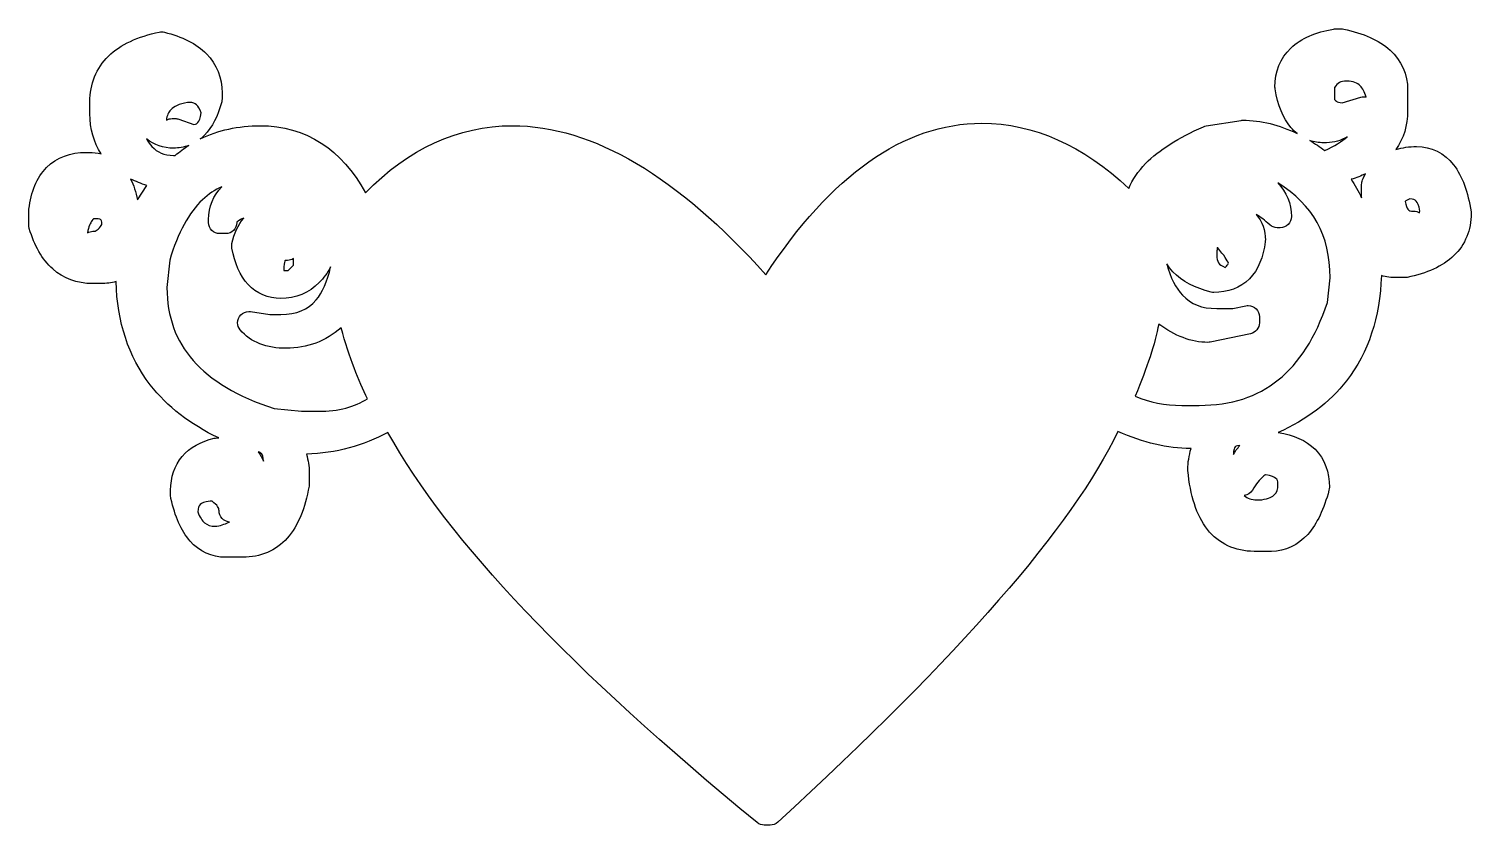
# Model space of a CAD drawing. Header units: centimetres. Extents: x -16.3 to 22.6, y -9.2 to 12.2.
import ezdxf

# ---------------------------------------------------------------- set-up
doc = ezdxf.new("R2010")
doc.units = ezdxf.units.CM
doc.header["$MEASUREMENT"] = 0
doc.layers.add('Layer 1', color=7, linetype='Continuous')

msp = doc.modelspace()

# ---------------------------------------------------------------- linework, layer by layer
at = {"layer": 'Layer 1', "color": 1}
for points, knots in [([(18.92687, 12.19896), (18.92627, 12.19896), (18.92564, 12.19896), (18.92506, 12.19896), (18.92506, 12.19896), (18.90776, 12.19896), (18.89041, 12.19745), (18.87337, 12.19449), (18.87337, 12.19449), (18.39442, 12.10802), (18.00443, 11.94738), (17.72434, 11.68069), (17.72434, 11.68069), (17.44425, 11.414), (17.29897, 11.04028), (17.29897, 10.63341), (17.29897, 10.63341), (17.29896, 10.63312), (17.29896, 10.63275), (17.29896, 10.63246), (17.29896, 10.63246), (17.29896, 10.61511), (17.30047, 10.59771), (17.30341, 10.58062), (17.30341, 10.58062), (17.37981, 10.14949), (17.50982, 9.79994), (17.72833, 9.5405), (17.72833, 9.5405), (17.77859, 9.48082), (17.83453, 9.42778), (17.89464, 9.38041), (17.89464, 9.38041), (17.41188, 9.61534), (16.92341, 9.73858), (16.4335, 9.73859), (16.4335, 9.73859), (16.43346, 9.73861), (16.43342, 9.73861), (16.43339, 9.73861), (16.43339, 9.73861), (16.41793, 9.73861), (16.40243, 9.7374), (16.38715, 9.73503), (16.38715, 9.73503), (16.38715, 9.73503), (15.44545, 9.58836), (15.44545, 9.58836), (15.44545, 9.58836), (15.41948, 9.58426), (15.39411, 9.57672), (15.37011, 9.56602), (15.37011, 9.56602), (14.69827, 9.26808), (14.17966, 8.94494), (13.81488, 8.57419), (13.81488, 8.57419), (13.61303, 8.36903), (13.4608, 8.14364), (13.36319, 7.90566), (13.36319, 7.90566), (12.12674, 9.05687), (10.79869, 9.65856), (9.40424, 9.65857), (9.40424, 9.65857), (7.28488, 9.65856), (5.34122, 8.25299), (3.58373, 5.58126), (3.58373, 5.58126), (1.21093, 8.22027), (-1.05854, 9.59193), (-3.24803, 9.59195), (-3.24803, 9.59195), (-4.71042, 9.59193), (-6.04308, 8.97182), (-7.20342, 7.78358), (-7.20342, 7.78358), (-7.82683, 8.95207), (-8.80603, 9.59193), (-10.03876, 9.59195), (-10.03876, 9.59195), (-10.6275, 9.59194), (-11.16921, 9.4735), (-11.64972, 9.23824), (-11.64972, 9.23824), (-11.61216, 9.26791), (-11.57535, 9.29896), (-11.54137, 9.33349), (-11.54137, 9.33349), (-11.32227, 9.55616), (-11.17572, 9.8608), (-11.07409, 10.23454), (-11.07409, 10.23454), (-11.06703, 10.26044), (-11.06338, 10.28724), (-11.06338, 10.31412), (-11.06338, 10.31412), (-11.06338, 10.31412), (-11.06338, 10.47376), (-11.06338, 10.47376), (-11.06338, 10.47376), (-11.06338, 10.87706), (-11.20775, 11.24999), (-11.48206, 11.52774), (-11.48206, 11.52774), (-11.75637, 11.80549), (-12.14122, 11.99081), (-12.61816, 12.11041), (-12.61816, 12.11041), (-12.64215, 12.11646), (-12.66696, 12.11956), (-12.69174, 12.11956), (-12.69174, 12.11956), (-12.71253, 12.11956), (-12.73341, 12.11738), (-12.75373, 12.11309), (-12.75373, 12.11309), (-13.3331, 11.99026), (-13.79613, 11.78419), (-14.12436, 11.46558), (-14.12436, 11.46558), (-14.45259, 11.14698), (-14.62375, 10.71301), (-14.62374, 10.23407), (-14.62374, 10.23407), (-14.62374, 10.23407), (-14.62374, 9.91479), (-14.62374, 9.91479), (-14.62374, 9.91479), (-14.62374, 9.51005), (-14.52135, 9.13934), (-14.31965, 8.83129), (-14.31965, 8.83129), (-14.42301, 8.85831), (-14.53061, 8.87377), (-14.64068, 8.87377), (-14.64068, 8.87377), (-14.64068, 8.87377), (-14.72049, 8.87377), (-14.72049, 8.87377), (-14.72049, 8.87377), (-15.14123, 8.87376), (-15.52072, 8.74131), (-15.79015, 8.46818), (-15.79015, 8.46818), (-16.05958, 8.19506), (-16.20795, 7.80945), (-16.26635, 7.34578), (-16.26635, 7.34578), (-16.2678, 7.33366), (-16.26857, 7.32132), (-16.26857, 7.30907), (-16.26857, 7.30907), (-16.26857, 7.30866), (-16.26857, 7.30818), (-16.26857, 7.30778), (-16.26857, 7.30778), (-16.26857, 7.30778), (-16.26857, 6.9089), (-16.26857, 6.9089), (-16.26857, 6.9089), (-16.26857, 6.90875), (-16.26857, 6.90857), (-16.26857, 6.90843), (-16.26857, 6.90843), (-16.26857, 6.87878), (-16.2642, 6.84917), (-16.25565, 6.82082), (-16.25565, 6.82082), (-16.11657, 6.36388), (-15.91308, 5.99518), (-15.62473, 5.73598), (-15.62473, 5.73598), (-15.33638, 5.47678), (-14.96373, 5.34291), (-14.56131, 5.34292), (-14.56131, 5.34292), (-14.56131, 5.34292), (-14.32232, 5.34292), (-14.32232, 5.34292), (-14.32232, 5.34292), (-14.18361, 5.34291), (-14.04815, 5.36192), (-13.91835, 5.39747), (-13.91835, 5.39747), (-13.88986, 4.31653), (-13.58549, 3.37868), (-12.99895, 2.62008), (-12.99895, 2.62008), (-12.5432, 2.03064), (-11.92347, 1.5542), (-11.15257, 1.186), (-11.15257, 1.186), (-11.15257, 1.186), (-11.20563, 1.186), (-11.20563, 1.186), (-11.20563, 1.186), (-11.20592, 1.18601), (-11.20622, 1.18601), (-11.20651, 1.18601), (-11.20651, 1.18601), (-11.22977, 1.18601), (-11.25297, 1.18328), (-11.27561, 1.17796), (-11.27561, 1.17796), (-11.63247, 1.09226), (-11.93279, 0.93517), (-12.14106, 0.69099), (-12.14106, 0.69099), (-12.34933, 0.44681), (-12.44872, 0.1265), (-12.44872, -0.22035), (-12.44872, -0.22035), (-12.44872, -0.22035), (-12.44872, -0.37999), (-12.44872, -0.37999), (-12.44872, -0.37999), (-12.44873, -0.40253), (-12.44615, -0.42509), (-12.44115, -0.44706), (-12.44115, -0.44706), (-12.33254, -0.92538), (-12.17174, -1.30783), (-11.92616, -1.58735), (-11.92616, -1.58735), (-11.68058, -1.86687), (-11.33574, -2.02558), (-10.96707, -2.02558), (-10.96707, -2.02558), (-10.96707, -2.02558), (-10.50291, -2.02558), (-10.50291, -2.02558), (-10.50291, -2.02558), (-10.03525, -2.02558), (-9.61139, -1.84659), (-9.31018, -1.50954), (-9.31018, -1.50954), (-9.00897, -1.1725), (-8.82363, -0.70192), (-8.72028, -0.11302), (-8.72028, -0.11302), (-8.71734, -0.09591), (-8.71583, -0.07855), (-8.71583, -0.0612), (-8.71583, -0.0612), (-8.71583, -0.06106), (-8.71583, -0.06084), (-8.71583, -0.06069), (-8.71583, -0.06069), (-8.71583, -0.06069), (-8.71583, 0.25859), (-8.71583, 0.25859), (-8.71583, 0.25859), (-8.71583, 0.42282), (-8.74305, 0.58646), (-8.79341, 0.7478), (-8.79341, 0.7478), (-7.98791, 0.77832), (-7.25175, 0.97412), (-6.59924, 1.33762), (-6.59924, 1.33762), (-4.96515, -1.58907), (-1.65041, -5.07211), (3.35144, -9.1669), (3.35144, -9.1669), (3.4052, -9.21085), (3.4725, -9.23489), (3.54189, -9.23489), (3.54189, -9.23489), (3.542, -9.23489), (3.54215, -9.23489), (3.54226, -9.23489), (3.54226, -9.23489), (3.54226, -9.23489), (3.70144, -9.23489), (3.70144, -9.23489), (3.70144, -9.23489), (3.77669, -9.23489), (3.84925, -9.20661), (3.90477, -9.15573), (3.90477, -9.15573), (8.78609, -4.68034), (11.83511, -1.20814), (13.0658, 1.36042), (13.0658, 1.36042), (13.75367, 1.058), (14.40778, 0.90072), (15.02767, 0.90073), (15.02767, 0.90073), (15.02767, 0.90073), (15.03882, 0.90073), (15.03882, 0.90073), (15.03882, 0.90073), (14.9822, 0.71444), (14.95187, 0.52636), (14.95187, 0.33819), (14.95187, 0.33819), (14.95186, 0.33783), (14.95186, 0.33749), (14.95186, 0.33716), (14.95186, 0.33716), (14.95186, 0.32768), (14.9523, 0.31808), (14.95318, 0.30866), (14.95318, 0.30866), (15.01838, -0.35939), (15.17959, -0.8904), (15.47976, -1.27478), (15.47976, -1.27478), (15.77994, -1.65916), (16.23192, -1.86595), (16.73848, -1.86594), (16.73848, -1.86594), (16.73848, -1.86594), (17.20264, -1.86594), (17.20264, -1.86594), (17.20264, -1.86594), (17.57582, -1.86594), (17.92483, -1.69805), (18.1809, -1.40893), (18.1809, -1.40893), (18.43697, -1.11981), (18.61807, -0.72227), (18.75386, -0.2199), (18.75386, -0.2199), (18.76063, -0.19442), (18.76413, -0.16809), (18.76413, -0.1417), (18.76413, -0.1417), (18.76413, -0.1414), (18.76413, -0.14103), (18.76413, -0.14074), (18.76413, -0.14074), (18.76413, 0.25894), (18.63894, 0.62204), (18.38067, 0.88105), (18.38067, 0.88105), (18.13481, 1.12762), (17.79192, 1.26921), (17.38368, 1.33314), (17.38368, 1.33314), (18.1507, 1.6753), (18.77041, 2.13816), (19.22739, 2.72608), (19.22739, 2.72608), (19.81667, 3.48421), (20.12597, 4.43852), (20.16552, 5.55623), (20.16552, 5.55623), (20.2952, 5.52129), (20.43118, 5.50256), (20.57127, 5.50257), (20.57127, 5.50257), (20.57127, 5.50257), (20.79688, 5.50257), (20.79688, 5.50257), (20.79688, 5.50257), (20.81725, 5.50255), (20.83761, 5.50473), (20.85752, 5.50883), (20.85752, 5.50883), (21.38808, 5.6181), (21.81485, 5.80322), (22.11936, 6.09507), (22.11936, 6.09507), (22.42387, 6.38692), (22.58352, 6.78859), (22.58352, 7.2282), (22.58352, 7.2282), (22.58353, 7.22854), (22.58353, 7.22887), (22.58353, 7.2292), (22.58353, 7.2292), (22.58353, 7.24471), (22.58231, 7.26025), (22.57996, 7.27557), (22.57996, 7.27557), (22.49559, 7.80661), (22.35119, 8.22925), (22.10911, 8.54107), (22.10911, 8.54107), (21.86704, 8.85289), (21.5058, 9.0334), (21.11525, 9.03341), (21.11525, 9.03341), (20.91682, 9.0334), (20.72917, 9.00358), (20.55656, 8.94755), (20.55656, 8.94755), (20.7645, 9.24457), (20.87269, 9.60419), (20.87269, 9.99483), (20.87269, 9.99483), (20.87269, 9.99483), (20.87269, 10.55335), (20.87269, 10.55335), (20.87269, 10.55335), (20.87269, 10.96801), (20.70596, 11.3506), (20.40184, 11.62567), (20.40184, 11.62567), (20.09772, 11.90074), (19.67677, 12.07888), (19.14937, 12.19224), (19.14937, 12.19224), (19.12865, 12.19667), (19.10741, 12.19896), (19.08621, 12.19896), (19.08621, 12.19896), (19.08617, 12.19896), (19.0861, 12.19896), (19.08606, 12.19896), (19.08606, 12.19896), (19.08606, 12.19896), (18.92688, 12.19896), (18.92688, 12.19896), (18.92688, 12.19896), (18.92688, 12.19896), (18.92687, 12.19896), (18.92687, 12.19896)], [0, 0, 0, 0, 0.00943396, 0.00943396, 0.00943396, 0.00943396, 0.01886792, 0.01886792, 0.01886792, 0.01886792, 0.02830189, 0.02830189, 0.02830189, 0.02830189, 0.03773585, 0.03773585, 0.03773585, 0.03773585, 0.04716981, 0.04716981, 0.04716981, 0.04716981, 0.05660377, 0.05660377, 0.05660377, 0.05660377, 0.06603774, 0.06603774, 0.06603774, 0.06603774, 0.0754717, 0.0754717, 0.0754717, 0.0754717, 0.08490566, 0.08490566, 0.08490566, 0.08490566, 0.09433962, 0.09433962, 0.09433962, 0.09433962, 0.10377358, 0.10377358, 0.10377358, 0.10377358, 0.11320755, 0.11320755, 0.11320755, 0.11320755, 0.12264151, 0.12264151, 0.12264151, 0.12264151, 0.13207547, 0.13207547, 0.13207547, 0.13207547, 0.14150943, 0.14150943, 0.14150943, 0.14150943, 0.1509434, 0.1509434, 0.1509434, 0.1509434, 0.16037736, 0.16037736, 0.16037736, 0.16037736, 0.16981132, 0.16981132, 0.16981132, 0.16981132, 0.17924528, 0.17924528, 0.17924528, 0.17924528, 0.18867925, 0.18867925, 0.18867925, 0.18867925, 0.19811321, 0.19811321, 0.19811321, 0.19811321, 0.20754717, 0.20754717, 0.20754717, 0.20754717, 0.21698113, 0.21698113, 0.21698113, 0.21698113, 0.22641509, 0.22641509, 0.22641509, 0.22641509, 0.23584906, 0.23584906, 0.23584906, 0.23584906, 0.24528302, 0.24528302, 0.24528302, 0.24528302, 0.25471698, 0.25471698, 0.25471698, 0.25471698, 0.26415094, 0.26415094, 0.26415094, 0.26415094, 0.27358491, 0.27358491, 0.27358491, 0.27358491, 0.28301887, 0.28301887, 0.28301887, 0.28301887, 0.29245283, 0.29245283, 0.29245283, 0.29245283, 0.30188679, 0.30188679, 0.30188679, 0.30188679, 0.31132075, 0.31132075, 0.31132075, 0.31132075, 0.32075472, 0.32075472, 0.32075472, 0.32075472, 0.33018868, 0.33018868, 0.33018868, 0.33018868, 0.33962264, 0.33962264, 0.33962264, 0.33962264, 0.3490566, 0.3490566, 0.3490566, 0.3490566, 0.35849057, 0.35849057, 0.35849057, 0.35849057, 0.36792453, 0.36792453, 0.36792453, 0.36792453, 0.37735849, 0.37735849, 0.37735849, 0.37735849, 0.38679245, 0.38679245, 0.38679245, 0.38679245, 0.39622642, 0.39622642, 0.39622642, 0.39622642, 0.40566038, 0.40566038, 0.40566038, 0.40566038, 0.41509434, 0.41509434, 0.41509434, 0.41509434, 0.4245283, 0.4245283, 0.4245283, 0.4245283, 0.43396226, 0.43396226, 0.43396226, 0.43396226, 0.44339623, 0.44339623, 0.44339623, 0.44339623, 0.45283019, 0.45283019, 0.45283019, 0.45283019, 0.46226415, 0.46226415, 0.46226415, 0.46226415, 0.47169811, 0.47169811, 0.47169811, 0.47169811, 0.48113208, 0.48113208, 0.48113208, 0.48113208, 0.49056604, 0.49056604, 0.49056604, 0.49056604, 0.5, 0.5, 0.5, 0.5, 0.50943396, 0.50943396, 0.50943396, 0.50943396, 0.51886792, 0.51886792, 0.51886792, 0.51886792, 0.52830189, 0.52830189, 0.52830189, 0.52830189, 0.53773585, 0.53773585, 0.53773585, 0.53773585, 0.54716981, 0.54716981, 0.54716981, 0.54716981, 0.55660377, 0.55660377, 0.55660377, 0.55660377, 0.56603774, 0.56603774, 0.56603774, 0.56603774, 0.5754717, 0.5754717, 0.5754717, 0.5754717, 0.58490566, 0.58490566, 0.58490566, 0.58490566, 0.59433962, 0.59433962, 0.59433962, 0.59433962, 0.60377358, 0.60377358, 0.60377358, 0.60377358, 0.61320755, 0.61320755, 0.61320755, 0.61320755, 0.62264151, 0.62264151, 0.62264151, 0.62264151, 0.63207547, 0.63207547, 0.63207547, 0.63207547, 0.64150943, 0.64150943, 0.64150943, 0.64150943, 0.6509434, 0.6509434, 0.6509434, 0.6509434, 0.66037736, 0.66037736, 0.66037736, 0.66037736, 0.66981132, 0.66981132, 0.66981132, 0.66981132, 0.67924528, 0.67924528, 0.67924528, 0.67924528, 0.68867925, 0.68867925, 0.68867925, 0.68867925, 0.69811321, 0.69811321, 0.69811321, 0.69811321, 0.70754717, 0.70754717, 0.70754717, 0.70754717, 0.71698113, 0.71698113, 0.71698113, 0.71698113, 0.72641509, 0.72641509, 0.72641509, 0.72641509, 0.73584906, 0.73584906, 0.73584906, 0.73584906, 0.74528302, 0.74528302, 0.74528302, 0.74528302, 0.75471698, 0.75471698, 0.75471698, 0.75471698, 0.76415094, 0.76415094, 0.76415094, 0.76415094, 0.77358491, 0.77358491, 0.77358491, 0.77358491, 0.78301887, 0.78301887, 0.78301887, 0.78301887, 0.79245283, 0.79245283, 0.79245283, 0.79245283, 0.80188679, 0.80188679, 0.80188679, 0.80188679, 0.81132075, 0.81132075, 0.81132075, 0.81132075, 0.82075472, 0.82075472, 0.82075472, 0.82075472, 0.83018868, 0.83018868, 0.83018868, 0.83018868, 0.83962264, 0.83962264, 0.83962264, 0.83962264, 0.8490566, 0.8490566, 0.8490566, 0.8490566, 0.85849057, 0.85849057, 0.85849057, 0.85849057, 0.86792453, 0.86792453, 0.86792453, 0.86792453, 0.87735849, 0.87735849, 0.87735849, 0.87735849, 0.88679245, 0.88679245, 0.88679245, 0.88679245, 0.89622642, 0.89622642, 0.89622642, 0.89622642, 0.90566038, 0.90566038, 0.90566038, 0.90566038, 0.91509434, 0.91509434, 0.91509434, 0.91509434, 0.9245283, 0.9245283, 0.9245283, 0.9245283, 0.93396226, 0.93396226, 0.93396226, 0.93396226, 0.94339623, 0.94339623, 0.94339623, 0.94339623, 0.95283019, 0.95283019, 0.95283019, 0.95283019, 0.96226415, 0.96226415, 0.96226415, 0.96226415, 0.97169811, 0.97169811, 0.97169811, 0.97169811, 0.98113208, 0.98113208, 0.98113208, 0.98113208, 1, 1, 1, 1]), ([(19.22873, 10.78992), (19.41242, 10.78991), (19.51204, 10.74592), (19.59569, 10.66203), (19.59569, 10.66203), (19.65613, 10.60142), (19.71222, 10.50501), (19.75308, 10.36377), (19.75308, 10.36377), (19.73312, 10.36786), (19.71272, 10.36996), (19.69233, 10.36996), (19.69233, 10.36996), (19.66387, 10.36996), (19.63549, 10.3659), (19.60817, 10.35796), (19.60817, 10.35796), (19.60817, 10.35796), (19.11235, 10.21218), (19.11235, 10.21218), (19.11235, 10.21218), (19.03199, 10.21641), (18.98065, 10.23272), (18.95317, 10.24885), (18.95317, 10.24885), (18.93228, 10.26111), (18.91911, 10.27575), (18.9068, 10.29625), (18.9068, 10.29625), (18.9068, 10.29625), (18.9068, 10.62224), (18.9068, 10.62224), (18.9068, 10.62224), (18.98505, 10.75079), (19.06081, 10.78992), (19.22872, 10.78993), (19.22872, 10.78993), (19.22872, 10.78993), (19.22873, 10.78992), (19.22873, 10.78992)], [0, 0, 0, 0, 0.09090909, 0.09090909, 0.09090909, 0.09090909, 0.18181818, 0.18181818, 0.18181818, 0.18181818, 0.27272727, 0.27272727, 0.27272727, 0.27272727, 0.36363636, 0.36363636, 0.36363636, 0.36363636, 0.45454545, 0.45454545, 0.45454545, 0.45454545, 0.54545455, 0.54545455, 0.54545455, 0.54545455, 0.63636364, 0.63636364, 0.63636364, 0.63636364, 0.72727273, 0.72727273, 0.72727273, 0.72727273, 0.81818182, 0.81818182, 0.81818182, 0.81818182, 1, 1, 1, 1]), ([(-11.99394, 10.21709), (-11.99394, 10.21709), (-11.94445, 10.21709), (-11.94445, 10.21709), (-11.94445, 10.21709), (-11.84388, 10.21708), (-11.79777, 10.196), (-11.75094, 10.15404), (-11.75094, 10.15404), (-11.71007, 10.11742), (-11.66519, 10.04851), (-11.62877, 9.93448), (-11.62877, 9.93448), (-11.64708, 9.79469), (-11.68377, 9.71213), (-11.7126, 9.67825), (-11.7126, 9.67825), (-11.73912, 9.64709), (-11.76067, 9.63162), (-11.8205, 9.62683), (-11.8205, 9.62683), (-11.8205, 9.62683), (-12.23115, 9.76814), (-12.23115, 9.76814), (-12.23115, 9.76814), (-12.26235, 9.77877), (-12.29523, 9.78423), (-12.32821, 9.78423), (-12.32821, 9.78423), (-12.32839, 9.78423), (-12.32861, 9.78423), (-12.3288, 9.78423), (-12.3288, 9.78423), (-12.3288, 9.78423), (-12.40861, 9.78423), (-12.40861, 9.78423), (-12.40861, 9.78423), (-12.46368, 9.78404), (-12.51765, 9.76872), (-12.56466, 9.73996), (-12.56466, 9.73996), (-12.55091, 9.86947), (-12.51064, 9.95441), (-12.44427, 10.02302), (-12.44427, 10.02302), (-12.36419, 10.10581), (-12.22363, 10.17852), (-11.99393, 10.21709), (-11.99393, 10.21709), (-11.99393, 10.21709), (-11.99394, 10.21709), (-11.99394, 10.21709)], [0, 0, 0, 0, 0.07142857, 0.07142857, 0.07142857, 0.07142857, 0.14285714, 0.14285714, 0.14285714, 0.14285714, 0.21428571, 0.21428571, 0.21428571, 0.21428571, 0.28571429, 0.28571429, 0.28571429, 0.28571429, 0.35714286, 0.35714286, 0.35714286, 0.35714286, 0.42857143, 0.42857143, 0.42857143, 0.42857143, 0.5, 0.5, 0.5, 0.5, 0.57142857, 0.57142857, 0.57142857, 0.57142857, 0.64285714, 0.64285714, 0.64285714, 0.64285714, 0.71428571, 0.71428571, 0.71428571, 0.71428571, 0.78571429, 0.78571429, 0.78571429, 0.78571429, 0.85714286, 0.85714286, 0.85714286, 0.85714286, 1, 1, 1, 1]), ([(-13.09794, 9.23555), (-12.89319, 9.07686), (-12.6416, 8.98735), (-12.37294, 8.98737), (-12.37294, 8.98737), (-12.23086, 8.98736), (-12.09225, 9.0136), (-11.96229, 9.06205), (-11.96229, 9.06205), (-12.08861, 8.98178), (-12.21018, 8.89259), (-12.32613, 8.79419), (-12.32613, 8.79419), (-12.32613, 8.79419), (-12.37295, 8.79419), (-12.37295, 8.79419), (-12.37295, 8.79419), (-12.63152, 8.79418), (-12.80082, 8.86794), (-12.95482, 9.03387), (-12.95482, 9.03387), (-13.00522, 9.08817), (-13.05302, 9.15596), (-13.09795, 9.23554), (-13.09795, 9.23554), (-13.09795, 9.23554), (-13.09794, 9.23555), (-13.09794, 9.23555)], [0, 0, 0, 0, 0.125, 0.125, 0.125, 0.125, 0.25, 0.25, 0.25, 0.25, 0.375, 0.375, 0.375, 0.375, 0.5, 0.5, 0.5, 0.5, 0.625, 0.625, 0.625, 0.625, 0.75, 0.75, 0.75, 0.75, 1, 1, 1, 1]), ([(19.24657, 9.29234), (19.10185, 9.17024), (18.90021, 9.04455), (18.6424, 8.92163), (18.6424, 8.92163), (18.50814, 9.02025), (18.37337, 9.1127), (18.23799, 9.19396), (18.23799, 9.19396), (18.35587, 9.15443), (18.48078, 9.13403), (18.60851, 9.13404), (18.60851, 9.13404), (18.60851, 9.13404), (18.68788, 9.13404), (18.68788, 9.13404), (18.68788, 9.13404), (18.89068, 9.13403), (19.07989, 9.19242), (19.24657, 9.29234)], [0, 0, 0, 0, 0.16666667, 0.16666667, 0.16666667, 0.16666667, 0.33333333, 0.33333333, 0.33333333, 0.33333333, 0.5, 0.5, 0.5, 0.5, 0.66666667, 0.66666667, 0.66666667, 0.66666667, 1, 1, 1, 1]), ([(19.74105, 8.29738), (19.71035, 8.24441), (19.68191, 8.1896), (19.65722, 8.13148), (19.65722, 8.13148), (19.64135, 8.09404), (19.63314, 8.05376), (19.63314, 8.01307), (19.63314, 8.01307), (19.63314, 8.01307), (19.63314, 8.01299), (19.63314, 8.01299), (19.63314, 8.01299), (19.63314, 8.01299), (19.63314, 7.64944), (19.63314, 7.64944), (19.63314, 7.64944), (19.54176, 7.83279), (19.44892, 8.00009), (19.35357, 8.14938), (19.35357, 8.14938), (19.49097, 8.19238), (19.62021, 8.24154), (19.74104, 8.29739), (19.74104, 8.29739), (19.74104, 8.29739), (19.74105, 8.29738), (19.74105, 8.29738)], [0, 0, 0, 0, 0.125, 0.125, 0.125, 0.125, 0.25, 0.25, 0.25, 0.25, 0.375, 0.375, 0.375, 0.375, 0.5, 0.5, 0.5, 0.5, 0.625, 0.625, 0.625, 0.625, 0.75, 0.75, 0.75, 0.75, 1, 1, 1, 1]), ([(-13.52732, 8.15742), (-13.39201, 8.09053), (-13.24648, 8.03259), (-13.08991, 7.98347), (-13.08991, 7.98347), (-13.08991, 7.98347), (-13.33827, 7.59309), (-13.33827, 7.59309), (-13.33827, 7.59309), (-13.38298, 7.80258), (-13.44449, 7.99156), (-13.52732, 8.15742)], [0, 0, 0, 0, 0.25, 0.25, 0.25, 0.25, 0.5, 0.5, 0.5, 0.5, 1, 1, 1, 1]), ([(-11.06696, 7.95038), (-11.2981, 7.7199), (-11.42768, 7.40591), (-11.42768, 7.06856), (-11.42768, 7.06856), (-11.42768, 7.06856), (-11.42768, 6.98852), (-11.42768, 6.98852), (-11.42768, 6.98852), (-11.42763, 6.8216), (-11.29267, 6.68625), (-11.12624, 6.68621), (-11.12624, 6.68621), (-11.12624, 6.68621), (-10.96706, 6.68621), (-10.96706, 6.68621), (-10.96706, 6.68621), (-10.80065, 6.68625), (-10.6657, 6.8216), (-10.66566, 6.98852), (-10.66566, 6.98852), (-10.66566, 6.99377), (-10.68376, 6.9995), (-10.5689, 7.0632), (-10.5689, 7.0632), (-10.54513, 7.07638), (-10.5137, 7.08984), (-10.48062, 7.10345), (-10.48062, 7.10345), (-10.6346, 6.92265), (-10.73355, 6.69091), (-10.79675, 6.41928), (-10.79675, 6.41928), (-10.80189, 6.39693), (-10.80454, 6.37393), (-10.80454, 6.35096), (-10.80454, 6.35096), (-10.80454, 6.33158), (-10.80266, 6.31216), (-10.79898, 6.29315), (-10.79898, 6.29315), (-10.7215, 5.89005), (-10.58674, 5.5589), (-10.36246, 5.31653), (-10.36246, 5.31653), (-10.13819, 5.07416), (-9.81947, 4.94403), (-9.4814, 4.94404), (-9.4814, 4.94404), (-9.08569, 4.94403), (-8.7185, 5.09241), (-8.44518, 5.3693), (-8.44518, 5.3693), (-8.32701, 5.48901), (-8.22568, 5.63056), (-8.13842, 5.79009), (-8.13842, 5.79009), (-8.22428, 5.39338), (-8.36118, 5.10049), (-8.53213, 4.90245), (-8.53213, 4.90245), (-8.76024, 4.6382), (-9.04812, 4.51117), (-9.48141, 4.51117), (-9.48141, 4.51117), (-9.48141, 4.51117), (-9.77747, 4.51117), (-9.77747, 4.51117), (-9.77747, 4.51117), (-9.77747, 4.51117), (-10.30004, 4.58764), (-10.30004, 4.58764), (-10.30004, 4.58764), (-10.31445, 4.58974), (-10.32903, 4.59081), (-10.34361, 4.59081), (-10.34361, 4.59081), (-10.51011, 4.59081), (-10.64514, 4.45539), (-10.64514, 4.2884), (-10.64514, 4.2884), (-10.64514, 4.2181), (-10.62066, 4.14991), (-10.57605, 4.09575), (-10.57605, 4.09575), (-10.29554, 3.7558), (-9.85133, 3.60072), (-9.33561, 3.60073), (-9.33561, 3.60073), (-8.77161, 3.60072), (-8.2647, 3.79287), (-7.85752, 4.15254), (-7.85752, 4.15254), (-7.62785, 3.34404), (-7.395, 2.71188), (-7.14501, 2.24356), (-7.14501, 2.24356), (-7.48881, 2.0213), (-7.92143, 1.90415), (-8.47373, 1.90416), (-8.47373, 1.90416), (-8.47373, 1.90416), (-8.92095, 1.90416), (-8.92095, 1.90416), (-8.92095, 1.90416), (-8.92095, 1.90416), (-9.65665, 1.97884), (-9.65665, 1.97884), (-9.65665, 1.97884), (-10.64969, 2.29922), (-11.37169, 2.73615), (-11.84146, 3.27117), (-11.84146, 3.27117), (-12.31306, 3.80828), (-12.54604, 4.44541), (-12.54862, 5.23336), (-12.54862, 5.23336), (-12.54862, 5.23336), (-12.47371, 5.97119), (-12.47371, 5.97119), (-12.47371, 5.97119), (-12.25432, 6.71742), (-11.95267, 7.25436), (-11.59176, 7.59711), (-11.59176, 7.59711), (-11.43024, 7.7505), (-11.2563, 7.86652), (-11.06696, 7.95038)], [0, 0, 0, 0, 0.03030303, 0.03030303, 0.03030303, 0.03030303, 0.06060606, 0.06060606, 0.06060606, 0.06060606, 0.09090909, 0.09090909, 0.09090909, 0.09090909, 0.12121212, 0.12121212, 0.12121212, 0.12121212, 0.15151515, 0.15151515, 0.15151515, 0.15151515, 0.18181818, 0.18181818, 0.18181818, 0.18181818, 0.21212121, 0.21212121, 0.21212121, 0.21212121, 0.24242424, 0.24242424, 0.24242424, 0.24242424, 0.27272727, 0.27272727, 0.27272727, 0.27272727, 0.3030303, 0.3030303, 0.3030303, 0.3030303, 0.33333333, 0.33333333, 0.33333333, 0.33333333, 0.36363636, 0.36363636, 0.36363636, 0.36363636, 0.39393939, 0.39393939, 0.39393939, 0.39393939, 0.42424242, 0.42424242, 0.42424242, 0.42424242, 0.45454545, 0.45454545, 0.45454545, 0.45454545, 0.48484848, 0.48484848, 0.48484848, 0.48484848, 0.51515152, 0.51515152, 0.51515152, 0.51515152, 0.54545455, 0.54545455, 0.54545455, 0.54545455, 0.57575758, 0.57575758, 0.57575758, 0.57575758, 0.60606061, 0.60606061, 0.60606061, 0.60606061, 0.63636364, 0.63636364, 0.63636364, 0.63636364, 0.66666667, 0.66666667, 0.66666667, 0.66666667, 0.6969697, 0.6969697, 0.6969697, 0.6969697, 0.72727273, 0.72727273, 0.72727273, 0.72727273, 0.75757576, 0.75757576, 0.75757576, 0.75757576, 0.78787879, 0.78787879, 0.78787879, 0.78787879, 0.81818182, 0.81818182, 0.81818182, 0.81818182, 0.84848485, 0.84848485, 0.84848485, 0.84848485, 0.87878788, 0.87878788, 0.87878788, 0.87878788, 0.90909091, 0.90909091, 0.90909091, 0.90909091, 0.93939394, 0.93939394, 0.93939394, 0.93939394, 1, 1, 1, 1]), ([(17.37165, 8.0501), (18.33265, 7.463), (18.78045, 6.64838), (18.78419, 5.49988), (18.78419, 5.49988), (18.78419, 5.49988), (18.71062, 4.83583), (18.71062, 4.83583), (18.71062, 4.83583), (18.39697, 3.88744), (17.95274, 3.20082), (17.38903, 2.74932), (17.38903, 2.74932), (16.82013, 2.29366), (16.12288, 2.0638), (15.25327, 2.06381), (15.25327, 2.06381), (15.25327, 2.06381), (14.78866, 2.06381), (14.78866, 2.06381), (14.78866, 2.06381), (14.33847, 2.0638), (13.92352, 2.1468), (13.53396, 2.3111), (13.53396, 2.3111), (13.85527, 3.08564), (14.06973, 3.72613), (14.16666, 4.25227), (14.16666, 4.25227), (14.60283, 3.93482), (15.04448, 3.76037), (15.49181, 3.76038), (15.49181, 3.76038), (15.49182, 3.76037), (15.49186, 3.76037), (15.49186, 3.76037), (15.49186, 3.76037), (15.51237, 3.76037), (15.53284, 3.76251), (15.5529, 3.76665), (15.5529, 3.76665), (15.5529, 3.76665), (16.6404, 3.99247), (16.6404, 3.99247), (16.6404, 3.99247), (16.7803, 4.02156), (16.88073, 4.14517), (16.88073, 4.28849), (16.88073, 4.28849), (16.88073, 4.28849), (16.88073, 4.44813), (16.88073, 4.44813), (16.88073, 4.44813), (16.88065, 4.61508), (16.74567, 4.75039), (16.57919, 4.75039), (16.57919, 4.75039), (16.55873, 4.75039), (16.53826, 4.74829), (16.51823, 4.74415), (16.51823, 4.74415), (16.51823, 4.74415), (16.16376, 4.67081), (16.16376, 4.67081), (16.16376, 4.67081), (16.16376, 4.67081), (15.73037, 4.67081), (15.73037, 4.67081), (15.73037, 4.67081), (15.32166, 4.6708), (15.03914, 4.78854), (14.80874, 5.03213), (14.80874, 5.03213), (14.63145, 5.21957), (14.4851, 5.49806), (14.38337, 5.8755), (14.38337, 5.8755), (14.43002, 5.79946), (14.48398, 5.72736), (14.54567, 5.6613), (14.54567, 5.6613), (14.79505, 5.39426), (15.14758, 5.2195), (15.57877, 5.11262), (15.57877, 5.11262), (15.60237, 5.10674), (15.62667, 5.10371), (15.65101, 5.10367), (15.65101, 5.10367), (16.02364, 5.10366), (16.36592, 5.22336), (16.60831, 5.46946), (16.60831, 5.46946), (16.8507, 5.71556), (16.98305, 6.06024), (17.03724, 6.47023), (17.03724, 6.47023), (17.03896, 6.48337), (17.03991, 6.49674), (17.03991, 6.51003), (17.03991, 6.51003), (17.03991, 6.76854), (16.95446, 7.0181), (16.78888, 7.20538), (16.78888, 7.20538), (16.90691, 7.1344), (17.03006, 7.04232), (17.15896, 6.92456), (17.15896, 6.92456), (17.21442, 6.87395), (17.28679, 6.84586), (17.36182, 6.84586), (17.36182, 6.84586), (17.36182, 6.84586), (17.44119, 6.84586), (17.44119, 6.84586), (17.44119, 6.84586), (17.60762, 6.84589), (17.74258, 6.98124), (17.74262, 7.14816), (17.74262, 7.14816), (17.74262, 7.49075), (17.6091, 7.81058), (17.37165, 8.05011), (17.37165, 8.05011), (17.37165, 8.05011), (17.37165, 8.0501), (17.37165, 8.0501)], [0, 0, 0, 0, 0.03030303, 0.03030303, 0.03030303, 0.03030303, 0.06060606, 0.06060606, 0.06060606, 0.06060606, 0.09090909, 0.09090909, 0.09090909, 0.09090909, 0.12121212, 0.12121212, 0.12121212, 0.12121212, 0.15151515, 0.15151515, 0.15151515, 0.15151515, 0.18181818, 0.18181818, 0.18181818, 0.18181818, 0.21212121, 0.21212121, 0.21212121, 0.21212121, 0.24242424, 0.24242424, 0.24242424, 0.24242424, 0.27272727, 0.27272727, 0.27272727, 0.27272727, 0.3030303, 0.3030303, 0.3030303, 0.3030303, 0.33333333, 0.33333333, 0.33333333, 0.33333333, 0.36363636, 0.36363636, 0.36363636, 0.36363636, 0.39393939, 0.39393939, 0.39393939, 0.39393939, 0.42424242, 0.42424242, 0.42424242, 0.42424242, 0.45454545, 0.45454545, 0.45454545, 0.45454545, 0.48484848, 0.48484848, 0.48484848, 0.48484848, 0.51515152, 0.51515152, 0.51515152, 0.51515152, 0.54545455, 0.54545455, 0.54545455, 0.54545455, 0.57575758, 0.57575758, 0.57575758, 0.57575758, 0.60606061, 0.60606061, 0.60606061, 0.60606061, 0.63636364, 0.63636364, 0.63636364, 0.63636364, 0.66666667, 0.66666667, 0.66666667, 0.66666667, 0.6969697, 0.6969697, 0.6969697, 0.6969697, 0.72727273, 0.72727273, 0.72727273, 0.72727273, 0.75757576, 0.75757576, 0.75757576, 0.75757576, 0.78787879, 0.78787879, 0.78787879, 0.78787879, 0.81818182, 0.81818182, 0.81818182, 0.81818182, 0.84848485, 0.84848485, 0.84848485, 0.84848485, 0.87878788, 0.87878788, 0.87878788, 0.87878788, 0.90909091, 0.90909091, 0.90909091, 0.90909091, 0.93939394, 0.93939394, 0.93939394, 0.93939394, 1, 1, 1, 1]), ([(20.93556, 7.62707), (21.02624, 7.61938), (21.07185, 7.59502), (21.1041, 7.56268), (21.1041, 7.56268), (21.14184, 7.52483), (21.18227, 7.44809), (21.19729, 7.29482), (21.19729, 7.29482), (21.19709, 7.27681), (21.1947, 7.26229), (21.19372, 7.24563), (21.19372, 7.24563), (21.14618, 7.2751), (21.0913, 7.29076), (21.03541, 7.29079), (21.03541, 7.29079), (20.93565, 7.29079), (20.91308, 7.30732), (20.88158, 7.34356), (20.88158, 7.34356), (20.85604, 7.37294), (20.82378, 7.4405), (20.80444, 7.55418), (20.80444, 7.55418), (20.82852, 7.57251), (20.87467, 7.59854), (20.93553, 7.62707), (20.93553, 7.62707), (20.93553, 7.62707), (20.93556, 7.62707), (20.93556, 7.62707)], [0, 0, 0, 0, 0.11111111, 0.11111111, 0.11111111, 0.11111111, 0.22222222, 0.22222222, 0.22222222, 0.22222222, 0.33333333, 0.33333333, 0.33333333, 0.33333333, 0.44444444, 0.44444444, 0.44444444, 0.44444444, 0.55555556, 0.55555556, 0.55555556, 0.55555556, 0.66666667, 0.66666667, 0.66666667, 0.66666667, 0.77777778, 0.77777778, 0.77777778, 0.77777778, 1, 1, 1, 1]), ([(-14.46233, 7.08957), (-14.35784, 7.08956), (-14.33363, 7.06781), (-14.32723, 7.0614), (-14.32723, 7.0614), (-14.32102, 7.05518), (-14.30078, 7.03094), (-14.29959, 6.93396), (-14.29959, 6.93396), (-14.39641, 6.7831), (-14.46545, 6.75017), (-14.5417, 6.75017), (-14.5417, 6.75017), (-14.59478, 6.75005), (-14.64701, 6.73583), (-14.69285, 6.70903), (-14.69285, 6.70903), (-14.69289, 6.70916), (-14.69281, 6.70934), (-14.69285, 6.70948), (-14.69285, 6.70948), (-14.65787, 6.87176), (-14.61039, 6.98079), (-14.57202, 7.03055), (-14.57202, 7.03055), (-14.52792, 7.08773), (-14.52065, 7.08957), (-14.46233, 7.08958), (-14.46233, 7.08958), (-14.46233, 7.08958), (-14.46233, 7.08957), (-14.46233, 7.08957)], [0, 0, 0, 0, 0.11111111, 0.11111111, 0.11111111, 0.11111111, 0.22222222, 0.22222222, 0.22222222, 0.22222222, 0.33333333, 0.33333333, 0.33333333, 0.33333333, 0.44444444, 0.44444444, 0.44444444, 0.44444444, 0.55555556, 0.55555556, 0.55555556, 0.55555556, 0.66666667, 0.66666667, 0.66666667, 0.66666667, 0.77777778, 0.77777778, 0.77777778, 0.77777778, 1, 1, 1, 1]), ([(15.74731, 6.31015), (15.75003, 6.30696), (15.75289, 6.30379), (15.75577, 6.30076), (15.75577, 6.30076), (15.93301, 6.11112), (16.01575, 5.95209), (16.05005, 5.8916), (16.05005, 5.8916), (16.02397, 5.8455), (15.99936, 5.81448), (15.98138, 5.79904), (15.98138, 5.79904), (15.96952, 5.78885), (15.96175, 5.7838), (15.95329, 5.77981), (15.95329, 5.77981), (15.77484, 5.85399), (15.73347, 5.92257), (15.73347, 6.10848), (15.73347, 6.10848), (15.73347, 6.10848), (15.73347, 6.18808), (15.73347, 6.18808), (15.73347, 6.18808), (15.73347, 6.23678), (15.73911, 6.27515), (15.74729, 6.31016), (15.74729, 6.31016), (15.74729, 6.31016), (15.74731, 6.31015), (15.74731, 6.31015)], [0, 0, 0, 0, 0.11111111, 0.11111111, 0.11111111, 0.11111111, 0.22222222, 0.22222222, 0.22222222, 0.22222222, 0.33333333, 0.33333333, 0.33333333, 0.33333333, 0.44444444, 0.44444444, 0.44444444, 0.44444444, 0.55555556, 0.55555556, 0.55555556, 0.55555556, 0.66666667, 0.66666667, 0.66666667, 0.66666667, 0.77777778, 0.77777778, 0.77777778, 0.77777778, 1, 1, 1, 1]), ([(-9.13987, 6.01367), (-9.13987, 6.01367), (-9.13987, 5.83435), (-9.13987, 5.83435), (-9.13987, 5.83435), (-9.13987, 5.83435), (-9.28166, 5.69215), (-9.28166, 5.69215), (-9.28166, 5.69215), (-9.28166, 5.69215), (-9.39937, 5.69215), (-9.39937, 5.69215), (-9.39937, 5.69215), (-9.39937, 5.69215), (-9.39937, 5.78919), (-9.39937, 5.78919), (-9.39937, 5.78919), (-9.39937, 5.9067), (-9.37293, 5.9506), (-9.36994, 5.9542), (-9.36994, 5.9542), (-9.36695, 5.95779), (-9.37508, 5.96538), (-9.30261, 5.96538), (-9.30261, 5.96538), (-9.24488, 5.96548), (-9.18833, 5.98228), (-9.13985, 6.01366), (-9.13985, 6.01366), (-9.13985, 6.01366), (-9.13987, 6.01367), (-9.13987, 6.01367)], [0, 0, 0, 0, 0.11111111, 0.11111111, 0.11111111, 0.11111111, 0.22222222, 0.22222222, 0.22222222, 0.22222222, 0.33333333, 0.33333333, 0.33333333, 0.33333333, 0.44444444, 0.44444444, 0.44444444, 0.44444444, 0.55555556, 0.55555556, 0.55555556, 0.55555556, 0.66666667, 0.66666667, 0.66666667, 0.66666667, 0.77777778, 0.77777778, 0.77777778, 0.77777778, 1, 1, 1, 1]), ([(-10.09049, 0.81217), (-10.04302, 0.80295), (-10.02072, 0.78713), (-10.00399, 0.7679), (-10.00399, 0.7679), (-9.98245, 0.74315), (-9.9538, 0.67969), (-9.94558, 0.56041), (-9.94558, 0.56041), (-9.98374, 0.65161), (-10.03215, 0.73564), (-10.09049, 0.81217)], [0, 0, 0, 0, 0.25, 0.25, 0.25, 0.25, 0.5, 0.5, 0.5, 0.5, 1, 1, 1, 1]), ([(16.35371, 0.98031), (16.2833, 0.90892), (16.22432, 0.82842), (16.17893, 0.73928), (16.17893, 0.73928), (16.18135, 0.87016), (16.21063, 0.92966), (16.22486, 0.94632), (16.22486, 0.94632), (16.23969, 0.96369), (16.25313, 0.9803), (16.35372, 0.98031), (16.35372, 0.98031), (16.35372, 0.98031), (16.35371, 0.98031), (16.35371, 0.98031)], [0, 0, 0, 0, 0.2, 0.2, 0.2, 0.2, 0.4, 0.4, 0.4, 0.4, 0.6, 0.6, 0.6, 0.6, 1, 1, 1, 1]), ([(17.05106, 0.19284), (17.20165, 0.17298), (17.28745, 0.13167), (17.32349, 0.09938), (17.32349, 0.09938), (17.36177, 0.06509), (17.37878, 0.0393), (17.37878, -0.06071), (17.37878, -0.06071), (17.37877, -0.20654), (17.3464, -0.27592), (17.28916, -0.33438), (17.28916, -0.33438), (17.2336, -0.39112), (17.12888, -0.44672), (16.94717, -0.47658), (16.94717, -0.47658), (16.94717, -0.47658), (16.81786, -0.47658), (16.81786, -0.47658), (16.81786, -0.47658), (16.65775, -0.47658), (16.55879, -0.43993), (16.47141, -0.36032), (16.47141, -0.36032), (16.56157, -0.34894), (16.64193, -0.29732), (16.6899, -0.2199), (16.6899, -0.2199), (16.79526, -0.0492), (16.89218, 0.06967), (16.96278, 0.13292), (16.96278, 0.13292), (17.02175, 0.18576), (17.0467, 0.19153), (17.05106, 0.19284)], [0, 0, 0, 0, 0.1, 0.1, 0.1, 0.1, 0.2, 0.2, 0.2, 0.2, 0.3, 0.3, 0.3, 0.3, 0.4, 0.4, 0.4, 0.4, 0.5, 0.5, 0.5, 0.5, 0.6, 0.6, 0.6, 0.6, 0.7, 0.7, 0.7, 0.7, 0.8, 0.8, 0.8, 0.8, 1, 1, 1, 1]), ([(-11.38532, -0.51727), (-11.38532, -0.51727), (-11.33449, -0.51727), (-11.33449, -0.51727), (-11.33449, -0.51727), (-11.18146, -0.62186), (-11.14499, -0.69738), (-11.14499, -0.7735), (-11.14499, -0.7735), (-11.14498, -0.77355), (-11.14498, -0.77366), (-11.14498, -0.7737), (-11.14498, -0.7737), (-11.14498, -0.93231), (-11.02269, -1.06404), (-10.86498, -1.07533), (-10.86498, -1.07533), (-10.95385, -1.12005), (-11.06499, -1.15883), (-11.20073, -1.18936), (-11.20073, -1.18936), (-11.20073, -1.18936), (-11.24175, -1.18936), (-11.24175, -1.18936), (-11.24175, -1.18936), (-11.37584, -1.18936), (-11.45771, -1.15863), (-11.53246, -1.09769), (-11.53246, -1.09769), (-11.59984, -1.04276), (-11.66493, -0.94923), (-11.71973, -0.80435), (-11.71973, -0.80435), (-11.71295, -0.69471), (-11.68594, -0.64016), (-11.65285, -0.60625), (-11.65285, -0.60625), (-11.61517, -0.56765), (-11.54243, -0.52792), (-11.38532, -0.51726), (-11.38532, -0.51726), (-11.38532, -0.51726), (-11.38532, -0.51727), (-11.38532, -0.51727)], [0, 0, 0, 0, 0.08333333, 0.08333333, 0.08333333, 0.08333333, 0.16666667, 0.16666667, 0.16666667, 0.16666667, 0.25, 0.25, 0.25, 0.25, 0.33333333, 0.33333333, 0.33333333, 0.33333333, 0.41666667, 0.41666667, 0.41666667, 0.41666667, 0.5, 0.5, 0.5, 0.5, 0.58333333, 0.58333333, 0.58333333, 0.58333333, 0.66666667, 0.66666667, 0.66666667, 0.66666667, 0.75, 0.75, 0.75, 0.75, 0.83333333, 0.83333333, 0.83333333, 0.83333333, 1, 1, 1, 1])]:
    msp.add_open_spline(points, degree=3, knots=knots, dxfattribs=at)

doc.saveas('drawing.dxf')
